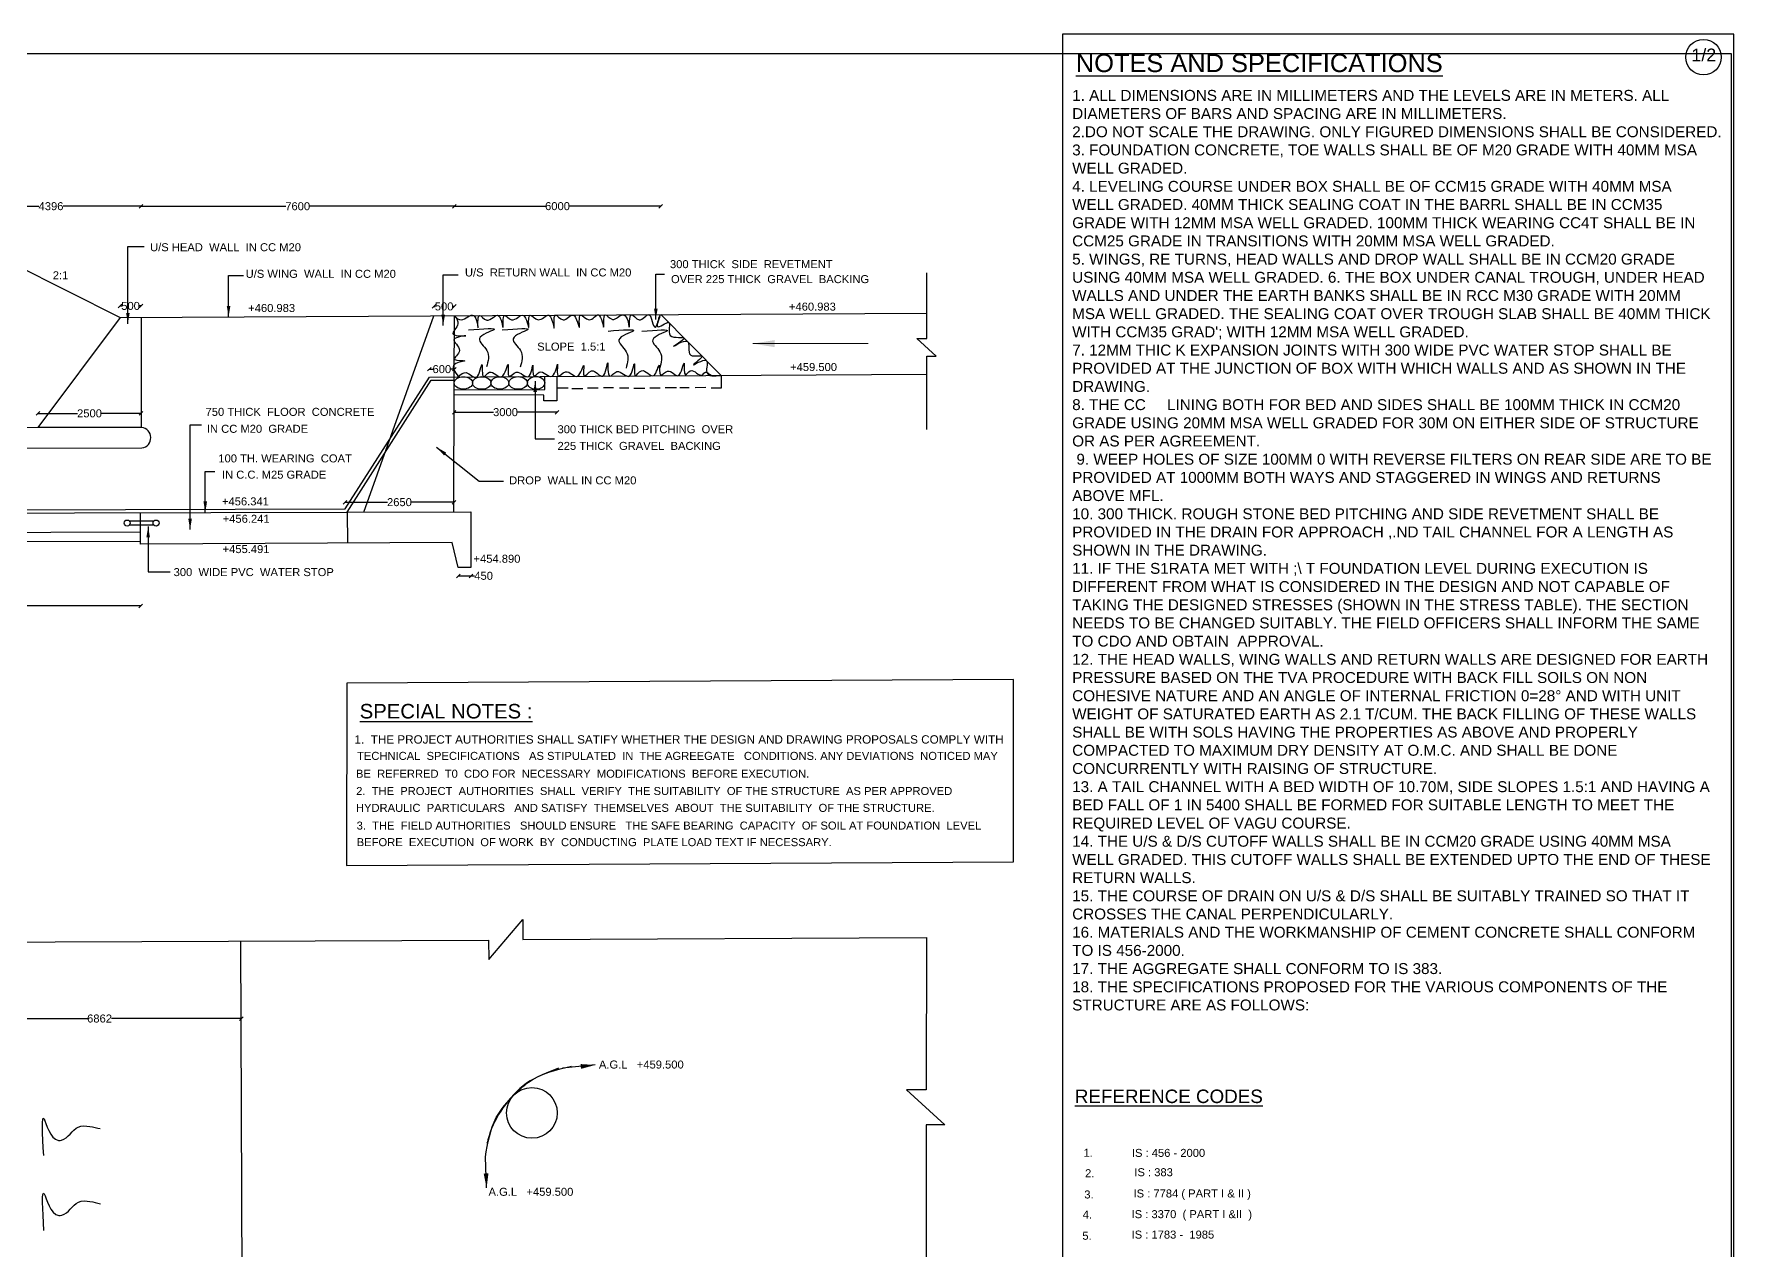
# Model space of a CAD drawing. Header units: millimetres. Extents: x 5124 to 2868371, y 2311 to 44595386.
# Drawn here: x 2821622 to 2868371, y 44561932 to 44595386 of the extents above; entities that cross this region are included whole.
import ezdxf

# ---------------------------------------------------------------- set-up
doc = ezdxf.new("R2010")
doc.units = ezdxf.units.MM
doc.header["$MEASUREMENT"] = 0
for name, color, linetype in [('DIMENSION', 7, 'Continuous'), ('DRAWING', 2, 'Continuous'), ('TEXT', 1, 'Continuous')]:
    doc.layers.add(name, color=color, linetype=linetype)
doc.styles.get("Standard").update_dxf_attribs({"font": 'arial.ttf', "height": 220})
doc.dimstyles.get("Standard").update_dxf_attribs({"dimtxt": 80, "dimasz": 100, "dimexe": 0.18, "dimexo": 0.0625, "dimgap": 0.09, "dimtad": 0, "dimdec": 0, "dimzin": 0, "dimdsep": 46, "dimtxsty": 'Standard', "dimblk": 'OBLIQUE', "dimcen": 0.09, "dimse1": 1, "dimse2": 1, "dimadec": 0, "dimazin": 0, "dimtfac": 1, "dimtdec": 0, "dimtofl": 0, "dimtmove": 0, "dimatfit": 3, "dimfxl": 0, "dimtolj": 1, "dimtzin": 0, "dimarcsym": 0})

# ---------------------------------------------------------------- blocks, each defined once
blk = doc.blocks.new('_Oblique')
at = {"color": 0, "linetype": 'ByBlock', "lineweight": -2}
blk.add_line((-0.5, -0.5), (0.5, 0.5), dxfattribs=at)
blk = doc.blocks.new('*D12')
at = {"layer": 'Defpoints', "color": 0, "transparency": 16777216}
for p in [(2824566, 44590652), (2819611, 44589789), (2824566, 44587593)]:
    blk.add_point(p, dxfattribs=at)
at = {"layer": 'DIMENSION', "color": 0, "lineweight": -2, "transparency": 16777216}
for p, q in [((2819611, 44590652), (2821756, 44590652)), ((2824566, 44590652), (2822421, 44590652))]:
    blk.add_line(p, q, dxfattribs=at)
at = {"layer": 'DIMENSION', "color": 0, "lineweight": -2, "transparency": 16777216, "xscale": 100, "yscale": 100, "zscale": 100, "rotation": 180}
blk.add_blockref('_Oblique', (2819611, 44590652), dxfattribs=at)
at = {"layer": 'DIMENSION', "color": 0, "lineweight": -2, "transparency": 16777216, "xscale": 100, "yscale": 100, "zscale": 100}
blk.add_blockref('_Oblique', (2824566, 44590652), dxfattribs=at)
at = {"layer": 'DIMENSION', "color": 0, "transparency": 16777216, "insert": (2822089, 44590652), "char_height": 220, "attachment_point": 5}
blk.add_mtext('\\A1;4396', dxfattribs=at)
blk = doc.blocks.new('*D13')
at = {"layer": 'Defpoints', "color": 0, "transparency": 16777216}
for p in [(2824566, 44587910), (2823988, 44587590), (2824566, 44587590)]:
    blk.add_point(p, dxfattribs=at)
at = {"layer": 'DIMENSION', "color": 0, "lineweight": -2, "transparency": 16777216}
for p, q in [((2823988, 44587910), (2824034, 44587910)), ((2824566, 44587910), (2824520, 44587910))]:
    blk.add_line(p, q, dxfattribs=at)
at = {"layer": 'DIMENSION', "color": 0, "lineweight": -2, "transparency": 16777216, "xscale": 100, "yscale": 100, "zscale": 100, "rotation": 180}
blk.add_blockref('_Oblique', (2823988, 44587910), dxfattribs=at)
at = {"layer": 'DIMENSION', "color": 0, "lineweight": -2, "transparency": 16777216, "xscale": 100, "yscale": 100, "zscale": 100}
blk.add_blockref('_Oblique', (2824566, 44587910), dxfattribs=at)
at = {"layer": 'DIMENSION', "color": 0, "transparency": 16777216, "insert": (2824277, 44587910), "char_height": 220, "attachment_point": 5}
blk.add_mtext('\\A1;500', dxfattribs=at)
blk = doc.blocks.new('*D14')
at = {"layer": 'Defpoints', "color": 0, "transparency": 16777216}
for p in [(2821731, 44584567), (2824566, 44584957), (2824566, 44584567)]:
    blk.add_point(p, dxfattribs=at)
at = {"layer": 'DIMENSION', "color": 0, "lineweight": -2, "transparency": 16777216}
for p, q in [((2821731, 44584957), (2822818, 44584957)), ((2824566, 44584957), (2823478, 44584957))]:
    blk.add_line(p, q, dxfattribs=at)
at = {"layer": 'DIMENSION', "color": 0, "lineweight": -2, "transparency": 16777216, "xscale": 100, "yscale": 100, "zscale": 100, "rotation": 180}
blk.add_blockref('_Oblique', (2821731, 44584957), dxfattribs=at)
at = {"layer": 'DIMENSION', "color": 0, "lineweight": -2, "transparency": 16777216, "xscale": 100, "yscale": 100, "zscale": 100}
blk.add_blockref('_Oblique', (2824566, 44584957), dxfattribs=at)
at = {"layer": 'DIMENSION', "color": 0, "transparency": 16777216, "insert": (2823148, 44584957), "char_height": 220, "attachment_point": 5}
blk.add_mtext('\\A1;2500', dxfattribs=at)
blk = doc.blocks.new('*D15')
at = {"layer": 'Defpoints', "color": 0, "transparency": 16777216}
for p in [(2833181, 44590650), (2824566, 44587593), (2833181, 44587641)]:
    blk.add_point(p, dxfattribs=at)
at = {"layer": 'DIMENSION', "color": 0, "lineweight": -2, "transparency": 16777216}
for p, q in [((2824566, 44590650), (2828546, 44590650)), ((2833181, 44590650), (2829201, 44590650))]:
    blk.add_line(p, q, dxfattribs=at)
at = {"layer": 'DIMENSION', "color": 0, "lineweight": -2, "transparency": 16777216, "xscale": 100, "yscale": 100, "zscale": 100, "rotation": 180}
blk.add_blockref('_Oblique', (2824566, 44590650), dxfattribs=at)
at = {"layer": 'DIMENSION', "color": 0, "lineweight": -2, "transparency": 16777216, "xscale": 100, "yscale": 100, "zscale": 100}
blk.add_blockref('_Oblique', (2833181, 44590650), dxfattribs=at)
at = {"layer": 'DIMENSION', "color": 0, "transparency": 16777216, "insert": (2828873, 44590650), "char_height": 220, "attachment_point": 5}
blk.add_mtext('\\A1;7600', dxfattribs=at)
blk = doc.blocks.new('*D16')
at = {"layer": 'Defpoints', "color": 0, "transparency": 16777216}
for p in [(2838855, 44590653), (2833181, 44587641), (2838855, 44587673)]:
    blk.add_point(p, dxfattribs=at)
at = {"layer": 'DIMENSION', "color": 0, "lineweight": -2, "transparency": 16777216}
for p, q in [((2833181, 44590653), (2835689, 44590653)), ((2838855, 44590653), (2836347, 44590653))]:
    blk.add_line(p, q, dxfattribs=at)
at = {"layer": 'DIMENSION', "color": 0, "lineweight": -2, "transparency": 16777216, "xscale": 100, "yscale": 100, "zscale": 100, "rotation": 180}
blk.add_blockref('_Oblique', (2833181, 44590653), dxfattribs=at)
at = {"layer": 'DIMENSION', "color": 0, "lineweight": -2, "transparency": 16777216, "xscale": 100, "yscale": 100, "zscale": 100}
blk.add_blockref('_Oblique', (2838855, 44590653), dxfattribs=at)
at = {"layer": 'DIMENSION', "color": 0, "transparency": 16777216, "insert": (2836018, 44590653), "char_height": 220, "attachment_point": 5}
blk.add_mtext('\\A1;6000', dxfattribs=at)
blk = doc.blocks.new('*D22')
at = {"layer": 'Defpoints', "color": 0, "transparency": 16777216}
for p in [(2766449, 44581296), (2824553, 44581363), (2824553, 44579663)]:
    blk.add_point(p, dxfattribs=at)
at = {"layer": 'DIMENSION', "color": 0, "lineweight": -2, "transparency": 16777216}
for p, q in [((2766449, 44579663), (2795087, 44579663)), ((2824553, 44579663), (2795915, 44579663))]:
    blk.add_line(p, q, dxfattribs=at)
at = {"layer": 'DIMENSION', "color": 0, "lineweight": -2, "transparency": 16777216, "xscale": 100, "yscale": 100, "zscale": 100, "rotation": 180}
blk.add_blockref('_Oblique', (2766449, 44579663), dxfattribs=at)
at = {"layer": 'DIMENSION', "color": 0, "lineweight": -2, "transparency": 16777216, "xscale": 100, "yscale": 100, "zscale": 100}
blk.add_blockref('_Oblique', (2824553, 44579663), dxfattribs=at)
at = {"layer": 'DIMENSION', "color": 0, "transparency": 16777216, "insert": (2795501, 44579663), "char_height": 220, "attachment_point": 5}
blk.add_mtext('\\A1;51986', dxfattribs=at)
blk = doc.blocks.new('*D23')
at = {"layer": 'Defpoints', "color": 0, "transparency": 16777216}
for p in [(2833288, 44580717), (2833638, 44580718), (2833638, 44580491)]:
    blk.add_point(p, dxfattribs=at)
at = {"layer": 'DIMENSION', "color": 0, "lineweight": -2, "transparency": 16777216}
for p, q in [((2833288, 44580491), (2833638, 44580491)), ((2833638, 44580491), (2833738, 44580491))]:
    blk.add_line(p, q, dxfattribs=at)
at = {"layer": 'DIMENSION', "color": 0, "lineweight": -2, "transparency": 16777216, "xscale": 100, "yscale": 100, "zscale": 100, "rotation": 180}
blk.add_blockref('_Oblique', (2833288, 44580491), dxfattribs=at)
at = {"layer": 'DIMENSION', "color": 0, "lineweight": -2, "transparency": 16777216, "xscale": 100, "yscale": 100, "zscale": 100}
blk.add_blockref('_Oblique', (2833638, 44580491), dxfattribs=at)
at = {"layer": 'DIMENSION', "color": 0, "transparency": 16777216, "insert": (2833986, 44580491), "char_height": 220, "attachment_point": 5}
blk.add_mtext('\\A1;450', dxfattribs=at)
blk = doc.blocks.new('*D24')
at = {"layer": 'Defpoints', "color": 0, "transparency": 16777216}
for p in [(2833176, 44585465), (2836000, 44585304), (2836000, 44584990)]:
    blk.add_point(p, dxfattribs=at)
at = {"layer": 'DIMENSION', "color": 0, "lineweight": -2, "transparency": 16777216}
for p, q in [((2833176, 44584990), (2834260, 44584990)), ((2836000, 44584990), (2834916, 44584990))]:
    blk.add_line(p, q, dxfattribs=at)
at = {"layer": 'DIMENSION', "color": 0, "lineweight": -2, "transparency": 16777216, "xscale": 100, "yscale": 100, "zscale": 100, "rotation": 180}
blk.add_blockref('_Oblique', (2833176, 44584990), dxfattribs=at)
at = {"layer": 'DIMENSION', "color": 0, "lineweight": -2, "transparency": 16777216, "xscale": 100, "yscale": 100, "zscale": 100}
blk.add_blockref('_Oblique', (2836000, 44584990), dxfattribs=at)
at = {"layer": 'DIMENSION', "color": 0, "transparency": 16777216, "insert": (2834588, 44584990), "char_height": 220, "attachment_point": 5}
blk.add_mtext('\\A1;3000', dxfattribs=at)
blk = doc.blocks.new('*D25')
at = {"layer": 'Defpoints', "color": 0, "transparency": 16777216}
for p in [(2832497, 44585956), (2833177, 44586173), (2833177, 44585960)]:
    blk.add_point(p, dxfattribs=at)
at = {"layer": 'DIMENSION', "color": 0, "lineweight": -2, "transparency": 16777216}
for p, q in [((2832497, 44586173), (2832594, 44586173)), ((2833177, 44586173), (2833080, 44586173))]:
    blk.add_line(p, q, dxfattribs=at)
at = {"layer": 'DIMENSION', "color": 0, "lineweight": -2, "transparency": 16777216, "xscale": 100, "yscale": 100, "zscale": 100, "rotation": 180}
blk.add_blockref('_Oblique', (2832497, 44586173), dxfattribs=at)
at = {"layer": 'DIMENSION', "color": 0, "lineweight": -2, "transparency": 16777216, "xscale": 100, "yscale": 100, "zscale": 100}
blk.add_blockref('_Oblique', (2833177, 44586173), dxfattribs=at)
at = {"layer": 'DIMENSION', "color": 0, "transparency": 16777216, "insert": (2832837, 44586173), "char_height": 220, "attachment_point": 5}
blk.add_mtext('\\A1;600', dxfattribs=at)
blk = doc.blocks.new('*D26')
at = {"layer": 'Defpoints', "color": 0, "transparency": 16777216}
for p in [(2833181, 44587896), (2832618, 44587638), (2833181, 44587641)]:
    blk.add_point(p, dxfattribs=at)
at = {"layer": 'DIMENSION', "color": 0, "lineweight": -2, "transparency": 16777216}
for p, q in [((2832618, 44587896), (2832657, 44587896)), ((2833181, 44587896), (2833142, 44587896))]:
    blk.add_line(p, q, dxfattribs=at)
at = {"layer": 'DIMENSION', "color": 0, "lineweight": -2, "transparency": 16777216, "xscale": 100, "yscale": 100, "zscale": 100, "rotation": 180}
blk.add_blockref('_Oblique', (2832618, 44587896), dxfattribs=at)
at = {"layer": 'DIMENSION', "color": 0, "lineweight": -2, "transparency": 16777216, "xscale": 100, "yscale": 100, "zscale": 100}
blk.add_blockref('_Oblique', (2833181, 44587896), dxfattribs=at)
at = {"layer": 'DIMENSION', "color": 0, "transparency": 16777216, "insert": (2832900, 44587896), "char_height": 220, "attachment_point": 5}
blk.add_mtext('\\A1;500', dxfattribs=at)
blk = doc.blocks.new('*D27')
at = {"layer": 'Defpoints', "color": 0, "transparency": 16777216}
for p in [(2830174, 44582335), (2833168, 44582516), (2833168, 44582253)]:
    blk.add_point(p, dxfattribs=at)
at = {"layer": 'DIMENSION', "color": 0, "lineweight": -2, "transparency": 16777216}
for p, q in [((2830174, 44582516), (2831341, 44582516)), ((2833168, 44582516), (2832001, 44582516))]:
    blk.add_line(p, q, dxfattribs=at)
at = {"layer": 'DIMENSION', "color": 0, "lineweight": -2, "transparency": 16777216, "xscale": 100, "yscale": 100, "zscale": 100, "rotation": 180}
blk.add_blockref('_Oblique', (2830174, 44582516), dxfattribs=at)
at = {"layer": 'DIMENSION', "color": 0, "lineweight": -2, "transparency": 16777216, "xscale": 100, "yscale": 100, "zscale": 100}
blk.add_blockref('_Oblique', (2833168, 44582516), dxfattribs=at)
at = {"layer": 'DIMENSION', "color": 0, "transparency": 16777216, "insert": (2831671, 44582516), "char_height": 220, "attachment_point": 5}
blk.add_mtext('\\A1;2650', dxfattribs=at)
blk = doc.blocks.new('*D39')
at = {"layer": 'Defpoints', "color": 0, "transparency": 16777216}
for p in [(2819527, 44568291), (2827321, 44568321), (2827321, 44568321)]:
    blk.add_point(p, dxfattribs=at)
at = {"layer": 'DIMENSION', "color": 0, "lineweight": -2, "transparency": 16777216}
for p, q in [((2819527, 44568321), (2823096, 44568321)), ((2827321, 44568321), (2823752, 44568321))]:
    blk.add_line(p, q, dxfattribs=at)
at = {"layer": 'DIMENSION', "color": 0, "lineweight": -2, "transparency": 16777216, "xscale": 100, "yscale": 100, "zscale": 100, "rotation": 180}
blk.add_blockref('_Oblique', (2819527, 44568321), dxfattribs=at)
at = {"layer": 'DIMENSION', "color": 0, "lineweight": -2, "transparency": 16777216, "xscale": 100, "yscale": 100, "zscale": 100}
blk.add_blockref('_Oblique', (2827321, 44568321), dxfattribs=at)
at = {"layer": 'DIMENSION', "color": 0, "transparency": 16777216, "insert": (2823424, 44568321), "char_height": 220, "attachment_point": 5}
blk.add_mtext('\\A1;6862', dxfattribs=at)

msp = doc.modelspace()

# ---------------------------------------------------------------- linework, layer by layer
at = {"layer": 'DIMENSION', "color": 0}
for points in [[(2868370.5, 44595386.1), (2849907.1, 44595386.1), (2849907.1, 44541030.6), (2868370.5, 44541030.6)], [(2868291.4, 44521002.1), (2735314.6, 44521002.1), (2735314.6, 44594846.8), (2868291.4, 44594846.8)]]:
    msp.add_lwpolyline(points, close=True, dxfattribs=at)
for points in [[(2830688.5, 44582246.2), (2832618.1, 44587638.3)], [(2830236.6, 44582245.1), (2830240.7, 44581390.5)], [(2824239.7, 44582003.7), (2824927.1, 44582008)], [(2824249.8, 44581891.5), (2824909, 44581895.6)]]:
    msp.add_lwpolyline(points, dxfattribs=at)
for centre, radius in [((2867531.4, 44594749.2), 489.1), ((2824183.2, 44581942), 83.6), ((2824978.5, 44581942), 83.6)]:
    msp.add_circle(centre, radius, dxfattribs=at)
for centre, major_axis, ratio in [((2833429.9, 44585794.7), (-253, 0), 0.6758036), ((2833935.7, 44585794.7), (-252.8, 0), 0.6830199), ((2834433.5, 44585794.7), (-245.1, 0), 0.6964972), ((2834933.3, 44585794.7), (-254.7, 0), 0.6763536), ((2835426.4, 44585795.3), (-238.3, -0.6), 0.7369494)]:
    msp.add_ellipse(centre, major_axis=major_axis, ratio=ratio, dxfattribs=at)
for points in [[(2833188.5, 44587632.2), (2833280.7, 44587422.5), (2833151.6, 44587132.3), (2833499.8, 44587090.8), (2833172.3, 44586994), (2833320, 44586683.9), (2833193.2, 44586442), (2833469.9, 44586405.2), (2833184, 44586303.8), (2833299.3, 44585965.1)], [(2833181.3, 44587641.5), (2833368.1, 44587526.5), (2833715.4, 44587644.5), (2833832, 44587313.1), (2833869.6, 44587645.3), (2834070.2, 44587522.2), (2834389.9, 44587648.3), (2834520.3, 44587318.1), (2834562.9, 44587649.2), (2834752.7, 44587532.5), (2835078.8, 44587652.1), (2835225.3, 44587314.6), (2835261.7, 44587653.1), (2835485.5, 44587532.7), (2835777.6, 44587656), (2835865.4, 44587521.4), (2835924.3, 44587303.5), (2835958.2, 44587657), (2836172.5, 44587528.9), (2836450.8, 44587659.8), (2836618.3, 44587314.6), (2836653.3, 44587660.9), (2836886.5, 44587528.7), (2837146, 44587663.7), (2837286.4, 44587324.6), (2837329.1, 44587664.7), (2837525.9, 44587542.5), (2837807.4, 44587667.4), (2837929, 44587556.6), (2837990.4, 44587324.9), (2838048.1, 44587668.7), (2838263.7, 44587526.6), (2838533.2, 44587671.4), (2838703, 44587329.6), (2838838.4, 44587651.5), (2838768.2, 44587344.6), (2839068.5, 44587458), (2839120.1, 44587102.2), (2839497.5, 44587025.9), (2839211.4, 44586801.5), (2839582.3, 44586940.5), (2839683.5, 44586559.3), (2839992.4, 44586527.4), (2839756.8, 44586294.1), (2840103.9, 44586415.2), (2840121.5, 44586089.7), (2840514.9, 44586001.3)], [(2833572.7, 44587253.1), (2834264.9, 44587253.1), (2833872.6, 44587013.1), (2834073.9, 44586684.8), (2834065.7, 44586233.4)], [(2834499, 44587251.1), (2835191.1, 44587251.1), (2834798.9, 44587011), (2835000.1, 44586682.7), (2834991.9, 44586231.3)], [(2837408.7, 44587219.5), (2838100.8, 44587219.5), (2837708.5, 44586979.4), (2837909.8, 44586651.1), (2837901.6, 44586199.7)], [(2838334.9, 44587217.4), (2839027.1, 44587217.4), (2838634.8, 44586977.4), (2838836.1, 44586649.1), (2838827.9, 44586197.7)], [(2833279.2, 44585958.3), (2833509.8, 44586077.8), (2833790, 44585955.4), (2833939.1, 44586298.5), (2833988.7, 44585967.5), (2834146.4, 44586088.5), (2834479.1, 44585966), (2834657.2, 44586304.3), (2834692.2, 44585974.8), (2834879.8, 44586090), (2835222.8, 44585969), (2835339.5, 44586285.4), (2835371.6, 44585974.8), (2835510.3, 44586087.1), (2835872.2, 44585983.5), (2836019.1, 44586310.2), (2836041, 44585980.6), (2836235.1, 44586101.7), (2836567.9, 44585980.6), (2836737.2, 44586276.6), (2836748.8, 44585979.2), (2836951.7, 44586123.5), (2837256.7, 44585982.1), (2837397.8, 44586346.7), (2837456.1, 44585979.3), (2837648.8, 44586104.7), (2837993.2, 44585983.7), (2838131.9, 44586323.4), (2838162.5, 44585993.9), (2838324.5, 44586128), (2838666, 44585998.3), (2838811.9, 44586279.7), (2838854.3, 44586014.3), (2839046.5, 44586119.3), (2839338.4, 44585996.8), (2839497.5, 44586336.6), (2839538.4, 44586020.2), (2839669.7, 44586128.1), (2840002.5, 44586015.8), (2840087.1, 44586093.1), (2840214.1, 44586023.1), (2840243.3, 44586004.1)], [(2834035.4, 44564517.9), (2834335.2, 44565600.1), (2834826, 44566225.5), (2835220.4, 44566571.6), (2836402.1, 44567015.8)], [(2836048.4, 44566958.9), (2835166.4, 44566540.7), (2834515.8, 44565864.1), (2834134.3, 44565095.2), (2834077, 44564882.7)]]:
    msp.add_spline(points, degree=3, dxfattribs=at)
at = {"layer": 'DRAWING', "color": 0}
for points in [[(2767032.2, 44587014.5), (2772265.4, 44589643.2), (2781348, 44589643.2), (2789131.3, 44584424.5), (2806126.1, 44584493.2), (2813922.1, 44589778.8), (2819611.4, 44589788.7), (2823988, 44587590), (2821730.7, 44584567)], [(2846169.7, 44584512.8), (2846169.7, 44586530.3), (2846426.5, 44586530.3), (2845897.6, 44587012.8), (2846169.7, 44587012.8), (2846169.7, 44588825.2)], [(2823988, 44587590), (2846169.7, 44587714.2)], [(2824565.7, 44587593.3), (2824566, 44584567.3)], [(2833168.4, 44582252.5), (2833177, 44585869.9), (2833181.3, 44587641.5)], [(2838854.8, 44587673.2), (2840514.9, 44586001.3), (2840514.9, 44585651.9), (2840244, 44585651.9)], [(2739536.9, 44582062.8), (2830174, 44582334.5), (2832496.6, 44585955.7), (2846169.9, 44586033.4)], [(2836000.1, 44585975.6), (2836000.1, 44585304.2), (2835637.9, 44585304.2), (2835637.9, 44585458.8), (2833176.1, 44585464.7)], [(2833176.4, 44585605.4), (2835664.7, 44585618.2), (2835664.7, 44585973.7)], [(2766449.3, 44582083), (2830236.6, 44582245.1), (2832547.1, 44585869.8), (2833177, 44585869.9)], [(2836306.7, 44585647.1), (2836002, 44585647.1)], [(2836713, 44585632.6), (2836408.3, 44585632.6)], [(2837133.9, 44585647.1), (2836838.8, 44585647.1)], [(2837559.5, 44585661.6), (2837283.8, 44585661.6)], [(2837975.5, 44585651.9), (2837724, 44585651.9)], [(2838415.7, 44585642.3), (2838115.8, 44585642.3)], [(2838841.3, 44585647.1), (2838560.8, 44585647.1)], [(2839291.2, 44585656.8), (2838976.7, 44585656.8)], [(2839639.4, 44585661.6), (2839383.1, 44585661.6)], [(2840098.9, 44585666.4), (2839803.9, 44585656.8)], [(2824577.9, 44584567.3), (2821730.7, 44584567), (2807256.5, 44584508.9), (2807256.5, 44584293.9), (2807256.5, 44584446.1), (2806275.2, 44584449.8), (2788993.4, 44584380.1), (2787996.8, 44584376.1)], [(2766413.6, 44583849.5), (2824590.8, 44584008.5)], [(2830236.6, 44582245.1), (2833636.8, 44582253.7), (2833638.5, 44580717.4), (2833287.8, 44580717.4), (2833118.4, 44581404.4), (2824552.8, 44581362.9), (2824550.6, 44582230.6)], [(2824552, 44581695.3), (2807258.4, 44581628.6), (2807259.3, 44581404.2), (2824552.6, 44581448.2)], [(2830221.5, 44577539.5), (2830211.7, 44572526.5), (2848555.1, 44572628.6), (2848554.3, 44577641.5), (2830221.5, 44577539.5)], [(2750387, 44570242), (2795018, 44570315), (2795018, 44569807.8), (2795982.1, 44570859.1), (2795982.1, 44570329.7), (2834122.8, 44570473.8), (2834124.8, 44569948.1), (2835066.2, 44571045.7), (2835066.2, 44570491.8), (2846166.3, 44570546.1), (2846159.7, 44566363.5), (2845611.3, 44566363.5), (2846666.1, 44565396.7), (2846159.8, 44565396.7), (2846146.9, 44550507.5), (2845601.3, 44550507.5), (2846653.9, 44549548.9), (2846154.6, 44549548.9), (2846146.8, 44547228.6), (2845879.8, 44547228.6)], [(2827348.3, 44561146.3), (2827313.2, 44570448.1)]]:
    msp.add_lwpolyline(points, dxfattribs=at)
msp.add_circle((2835313.5, 44565727.8), 696.7, dxfattribs=at)
msp.add_arc((2824552, 44584287.2), 281.4, 277.93154, 84.7154, dxfattribs=at)
for points in [[(2821890.7, 44564556.9), (2821899, 44565565.1), (2822296.4, 44564972.1), (2822378.9, 44564978.2), (2822839, 44565339.1), (2823156.8, 44565357.4), (2823444, 44565294.9)], [(2821895.2, 44562493), (2821903.5, 44563501.2), (2822300.9, 44562908.2), (2822383.4, 44562914.3), (2822843.6, 44563275.2), (2823161.3, 44563293.5), (2823448.5, 44563231)]]:
    msp.add_spline(points, degree=3, dxfattribs=at)

# ---------------------------------------------------------------- texts
at = {"layer": 'DIMENSION', "color": 0}
for s, height, p in [('%%UNOTES AND SPECIFICATIONS', 500, (2850271.5, 44594339.2)), ('1/2', 350, (2867200.5, 44594635.8))]:
    msp.add_text(s, height=height, dxfattribs=at).set_placement(p)
for s, insert, char_height, width, attachment_point in [("1. ALL DIMENSIONS ARE IN MILLIMETERS AND THE LEVELS ARE IN METERS. ALL DIAMETERS OF BARS AND SPACING ARE IN MILLIMETERS.\\P2.DO NOT SCALE THE DRAWING. ONLY FIGURED DIMENSIONS SHALL BE CONSIDERED. \\P3. FOUNDATION CONCRETE, TOE WALLS SHALL BE OF M20 GRADE WITH 40MM MSA WELL GRADED. \\P4. LEVELING COURSE UNDER BOX SHALL BE OF CCM15 GRADE WITH 40MM MSA WELL GRADED. 40MM THICK SEALING COAT IN THE BARRL SHALL BE IN CCM35 GRADE WITH 12MM MSA WELL GRADED. 100MM THICK WEARING CC4T SHALL BE IN CCM25 GRADE IN TRANSITIONS WITH 20MM MSA WELL GRADED. \\P5. WINGS, RE TURNS, HEAD WALLS AND DROP WALL SHALL BE IN CCM20 GRADE USING 40MM MSA WELL GRADED. 6. THE BOX UNDER CANAL TROUGH, UNDER HEAD WALLS AND UNDER THE EARTH BANKS SHALL BE IN RCC M30 GRADE WITH 20MM MSA WELL GRADED. THE SEALING COAT OVER TROUGH SLAB SHALL BE 40MM THICK WITH CCM35 GRAD'; WITH 12MM MSA WELL GRADED. \\P7. 12MM THIC K EXPANSION JOINTS WITH 300 WIDE PVC WATER STOP SHALL BE PROVIDED AT THE JUNCTION OF BOX WITH WHICH WALLS AND AS SHOWN IN THE DRAWING. \\P8. THE CC     LINING BOTH FOR BED AND SIDES SHALL BE 100MM THICK IN CCM20 GRADE USING 20MM MSA WELL GRADED FOR 30M ON EITHER SIDE OF STRUCTURE OR AS PER AGREEMENT.\\P 9. WEEP HOLES OF SIZE 100MM 0 WITH REVERSE FILTERS ON REAR SIDE ARE TO BE PROVIDED AT 1000MM BOTH WAYS AND STAGGERED IN WINGS AND RETURNS ABOVE MFL. \\P10. 300 THICK. ROUGH STONE BED PITCHING AND SIDE REVETMENT SHALL BE PROVIDED IN THE DRAIN FOR APPROACH ,.ND TAIL CHANNEL FOR A LENGTH AS SHOWN IN THE DRAWING. \\P11. IF THE S1RATA MET WITH ;\\\\ T FOUNDATION LEVEL DURING EXECUTION IS DIFFERENT FROM WHAT IS CONSIDERED IN THE DESIGN AND NOT CAPABLE OF TAKING THE DESIGNED STRESSES (SHOWN IN THE STRESS TABLE). THE SECTION NEEDS TO BE CHANGED SUITABLY. THE FIELD OFFICERS SHALL INFORM THE SAME TO CDO AND OBTAIN  APPROVAL. \\P12. THE HEAD WALLS, WING WALLS AND RETURN WALLS ARE DESIGNED FOR EARTH PRESSURE BASED ON THE TVA PROCEDURE WITH BACK FILL SOILS ON NON COHESIVE NATURE AND AN ANGLE OF INTERNAL FRICTION 0=28° AND WITH UNIT WEIGHT OF SATURATED EARTH AS 2.1 T/CUM. THE BACK FILLING OF THESE WALLS SHALL BE WITH SOLS HAVING THE PROPERTIES AS ABOVE AND PROPERLY COMPACTED TO MAXIMUM DRY DENSITY AT O.M.C. AND SHALL BE DONE CONCURRENTLY WITH RAISING OF STRUCTURE. \\P13. A TAIL CHANNEL WITH A BED WIDTH OF 10.70M, SIDE SLOPES 1.5:1 AND HAVING A BED FALL OF 1 IN 5400 SHALL BE FORMED FOR SUITABLE LENGTH TO MEET THE REQUIRED LEVEL OF VAGU COURSE. \\P14. THE U/S & D/S CUTOFF WALLS SHALL BE IN CCM20 GRADE USING 40MM MSA WELL GRADED. THIS CUTOFF WALLS SHALL BE EXTENDED UPTO THE END OF THESE RETURN WALLS. \\P15. THE COURSE OF DRAIN ON U/S & D/S SHALL BE SUITABLY TRAINED SO THAT IT CROSSES THE CANAL PERPENDICULARLY. \\P16. MATERIALS AND THE WORKMANSHIP OF CEMENT CONCRETE SHALL CONFORM TO IS 456-2000. \\P17. THE AGGREGATE SHALL CONFORM TO IS 383. \\P18. THE SPECIFICATIONS PROPOSED FOR THE VARIOUS COMPONENTS OF THE STRUCTURE ARE AS FOLLOWS: ", (2850171.2, 44593849.1), 300, 17542.764, 1), ('\\A1;', (2836048.3, 44566848.9), 220, 382.582, 9), ('\\A1;', (2834077.1, 44564992.7), 220, 382.582, 1)]:
    msp.add_mtext(s, dxfattribs=dict(at, insert=insert, char_height=char_height, width=width, attachment_point=attachment_point))
at = {"layer": 'TEXT', "color": 0}
for s, height, p in [('U/S HEAD  WALL  IN CC M20', 220, (2824813.7, 44589414.8)), ('2:1', 220, (2822137.8, 44588643.8)), ('U/S WING  WALL  IN CC M20', 220, (2827441.8, 44588683.7)), ('U/S  RETURN WALL  IN CC M20', 220, (2833472.7, 44588721.6)), ('300 THICK  SIDE  REVETMENT', 220, (2839110.4, 44588949.4)), ('OVER 225 THICK  GRAVEL  BACKING', 220, (2839139.2, 44588538)), ('+460.983', 220, (2827511.2, 44587744.5)), ('+460.983', 220, (2842381.8, 44587782.1)), ('SLOPE  1.5:1', 220, (2835459.4, 44586683.1)), ('+459.500', 220, (2842413.5, 44586121.8)), ('750 THICK  FLOOR  CONCRETE', 220, (2826339.8, 44584889.2)), ('IN CC M20  GRADE', 220, (2826375.4, 44584423.1)), ('300 THICK BED PITCHING  OVER', 220, (2836018.1, 44584411)), ('225 THICK  GRAVEL  BACKING', 220, (2836018.1, 44583953.3)), ('100 TH. WEARING  COAT', 220, (2826690.8, 44583609.7)), ('IN C.C. M25 GRADE', 220, (2826790.3, 44583162.5)), ('DROP  WALL IN CC M20', 220, (2834686.1, 44583006)), ('+456.341', 220, (2826790.4, 44582428.1)), ('+456.241', 220, (2826809.9, 44581950.1)), ('+455.491', 220, (2826807.4, 44581116.9)), ('+454.890', 220, (2833707.4, 44580851.4)), ('300  WIDE PVC  WATER STOP', 220, (2825460.9, 44580484.3)), ('%%USPECIAL NOTES :', 400, (2830577.5, 44576570.4)), ('1.  THE PROJECT AUTHORITIES SHALL SATIFY WHETHER THE DESIGN AND DRAWING PROPOSALS COMPLY WITH', 230, (2830435.3, 44575879)), ('TECHNICAL  SPECIFICATIONS   AS STIPULATED  IN  THE AGREEGATE   CONDITIONS. ANY DEVIATIONS  NOTICED MAY', 220, (2830504.8, 44575431.9)), ('BE  REFERRED  T0  CDO FOR  NECESSARY  MODIFICATIONS  BEFORE EXECUTION.', 220, (2830475.5, 44574942)), ('2.  THE  PROJECT  AUTHORITIES  SHALL  VERIFY  THE SUITABILITY  OF THE STRUCTURE  AS PER APPROVED', 220, (2830480.9, 44574466.5)), ('HYDRAULIC  PARTICULARS   AND SATISFY  THEMSELVES  ABOUT  THE SUITABILITY  OF THE STRUCTURE.', 220, (2830475.1, 44574003.3)), ('3.  THE  FIELD AUTHORITIES   SHOULD ENSURE   THE SAFE BEARING  CAPACITY  OF SOIL AT FOUNDATION  LEVEL', 220, (2830493.5, 44573516.2)), ('BEFORE  EXECUTION  OF WORK  BY  CONDUCTING  PLATE LOAD TEXT IF NECESSARY.', 220, (2830496.6, 44573060.1)), ('A.G.L   +459.500', 220, (2837156.3, 44566947.2)), ('%%UREFERENCE CODES', 370, (2850244.6, 44565998.5)), ('1.', 220, (2850482.4, 44564521.5)), ('IS : 456 - 2000', 220, (2851812.1, 44564518.1)), ('2.', 220, (2850525.7, 44563959.3)), ('IS : 383', 220, (2851880.5, 44563987)), ('A.G.L   +459.500', 220, (2834121, 44563449.2)), ('3.', 220, (2850504.1, 44563375.6)), ('IS : 7784 ( PART I & II )', 220, (2851857.7, 44563402.9)), ('4.', 220, (2850460.8, 44562824.2)), ('IS : 3370  ( PART I &II  )', 220, (2851804.5, 44562834)), ('5.', 220, (2850450, 44562240.5)), ('IS : 1783 -  1985', 220, (2851804.5, 44562272.6))]:
    msp.add_text(s, height=height, dxfattribs=at).set_placement(p)

# ---------------------------------------------------------------- dimensions: what is measured, and where the dimension line sits
at = {"layer": 'DIMENSION', "color": 0}
for base, p1, p2, text, picture, middle in [((2824565.7, 44590651.9), (2819611.4, 44589788.7), (2824565.7, 44587593.3), '4396', '*D12', (2822088.5, 44590651.9)), ((2833181.3, 44590650.5), (2824565.7, 44587593.3), (2833181.3, 44587641.5), '7600', '*D15', (2828873.5, 44590650.5)), ((2838854.8, 44590653.4), (2833181.3, 44587641.5), (2838854.8, 44587673.2), '6000', '*D16', (2836018.1, 44590653.4)), ((2824565.7, 44587910.1), (2823988, 44587590), (2824565.7, 44587590.1), '500', '*D13', (2824276.8, 44587910.1)), ((2833181.3, 44587895.6), (2832618.1, 44587638.3), (2833181.3, 44587641.5), '500', '*D26', (2832899.7, 44587895.6)), ((2833177.3, 44586172.6), (2832496.6, 44585955.7), (2833177.3, 44585959.6), '600', '*D25', (2832836.9, 44586172.6)), ((2836000.1, 44584989.7), (2833176.1, 44585464.7), (2836000.1, 44585304.2), '3000', '*D24', (2834588.1, 44584989.7)), ((2824566, 44584957.3), (2821730.7, 44584567), (2824566, 44584567.3), '2500', '*D14', (2823148.4, 44584957.3)), ((2833168.4, 44582516.5), (2830174, 44582334.5), (2833168.4, 44582252.5), '2650', '*D27', (2831671.2, 44582516.5)), ((2824552.8, 44579663.2), (2766449.3, 44581295.7), (2824552.8, 44581362.9), '51986', '*D22', (2795501.1, 44579663.2)), ((2833638.5, 44580490.5), (2833287.8, 44580717.4), (2833638.5, 44580717.8), '450', '*D23', (2833985.6, 44580490.5)), ((2827321.2, 44568320.8), (2819527, 44568291.4), (2827321.2, 44568320.8), '6862', '*D39', (2823424.1, 44568320.8))]:
    dim = msp.add_linear_dim(base=base, p1=p1, p2=p2, text=text, dimstyle='Standard', dxfattribs=at)
    dim.commit()
    dim.dimension.update_dxf_attribs({"geometry": picture, "text_midpoint": middle})

# ---------------------------------------------------------------- leaders
for points, override in [([(2824203.3, 44587417.5), (2824203.3, 44589544.1), (2824652, 44589544.1)], {"dimasz": 300, "dimgap": 0.09, "dimtad": 0}), ([(2826972.4, 44587606.7), (2826972.4, 44588749.5), (2827380.2, 44588749.5)], {"dimasz": 300, "dimgap": 0.09, "dimtad": 0}), ([(2832874.4, 44587372.1), (2832874.4, 44588766.2), (2833286.8, 44588766.2)], {"dimasz": 300, "dimgap": 0.09, "dimtad": 0}), ([(2838721.8, 44587538.4), (2838721.8, 44588783.8), (2838955.6, 44588783.8)], {"dimasz": 300, "dimgap": 0.09, "dimtad": 0}), ([(2841393.5, 44586875.1), (2844564.5, 44586875.1)], {"dimasz": 600, "dimlwd": 0}), ([(2835402.8, 44585842.5), (2835402.8, 44584256.8), (2835939.4, 44584256.8)], {"dimasz": 300, "dimgap": 0.09, "dimtad": 0}), ([(2825914.1, 44581762.5), (2825914.1, 44584645.3), (2826225.2, 44584645.3)], {"dimasz": 300, "dimgap": 0.09, "dimtad": 0}), ([(2832693.8, 44584026), (2833864.7, 44583093.9), (2834530.5, 44583093.9)], {"dimasz": 300, "dimgap": 0.09, "dimtad": 0}), ([(2826331, 44582235.2), (2826331, 44583358.8), (2826597.2, 44583358.8)], {"dimasz": 300, "dimgap": 0.09, "dimtad": 0}), ([(2824760.9, 44581846.5), (2824760.9, 44580601.3), (2825366, 44580601.3)], {"dimasz": 300, "dimgap": 0.09, "dimtad": 0}), ([(2837055, 44567044.5), (2836152.9, 44566953)], {"dimasz": 400}), ([(2834068.4, 44563663.4), (2834035.4, 44564517.9)], {"dimasz": 400, "dimgap": 0.09, "dimtad": 0})]:
    msp.add_leader(points, dimstyle='Standard', override=override, dxfattribs=at)

doc.saveas('drawing.dxf')
